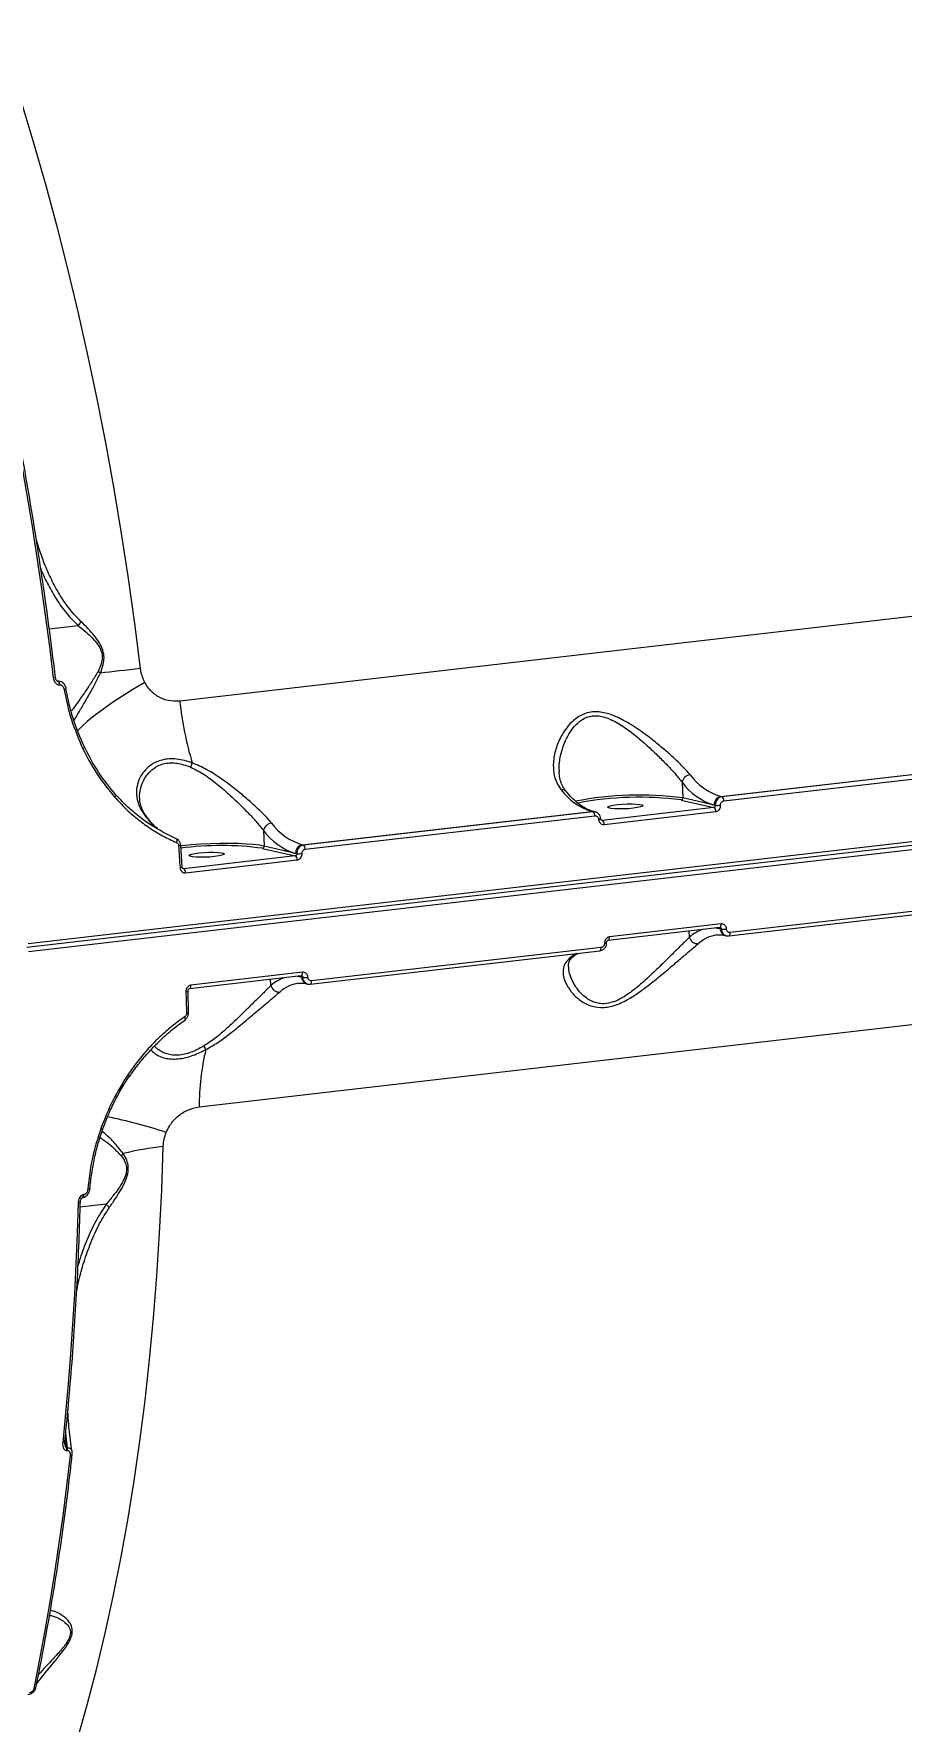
# Model space of a CAD drawing. Header units: millimetres. Extents: x 10684 to 26054, y -4768 to 6894.
# Drawn here: x 18899.5 to 19121.7, y -3045.7 to -2613.7 of the extents above; entities that cross this region are included whole.
import ezdxf

# ---------------------------------------------------------------- set-up
doc = ezdxf.new("R2010")
doc.units = ezdxf.units.MM
doc.layers.add('DIKOM_ОБЪЕКТ', color=7, linetype='Continuous')
doc.layers.add('DIKOM_РАЗМЕР_ОБЪЕКТА', color=7, linetype='Continuous')
doc.styles.add('style1', font='arial.ttf', dxfattribs={"width": 0.8})
doc.dimstyles.new('1-50', dxfattribs={"dimtxt": 300, "dimasz": 200, "dimexe": 100, "dimexo": 0, "dimgap": 100, "dimtad": 1, "dimtxsty": 'style1', "dimcen": 200, "dimclrd": 7, "dimclre": 7, "dimclrt": 7, "dimadec": 1, "dimazin": 2, "dimtfac": 1, "dimtmove": 0, "dimatfit": 2, "dimfxl": 0, "dimlwd": 25, "dimlwe": 18, "dimarcsym": 0})

# ---------------------------------------------------------------- blocks, each defined once
blk = doc.blocks.new('*D12')
at = {"layer": 'Defpoints', "color": 0, "transparency": 16777216}
for p in [(20201.02, 3555.88), (18130.62, -3300.31), (24750.12, -3300.31)]:
    blk.add_point(p, dxfattribs=at)
at = {"layer": 'DIKOM_РАЗМЕР_ОБЪЕКТА', "color": 7, "lineweight": 18, "transparency": 16777216}
for p, q in [((20201.02, 3555.88), (24850.12, 3555.88)), ((18130.62, -3300.31), (24850.12, -3300.31))]:
    blk.add_line(p, q, dxfattribs=at)
at = {"layer": 'DIKOM_РАЗМЕР_ОБЪЕКТА', "color": 7, "lineweight": 25, "transparency": 16777216}
blk.add_line((24750.12, 3355.88), (24750.12, -3100.31), dxfattribs=at)
at = {"layer": 'DIKOM_РАЗМЕР_ОБЪЕКТА', "color": 7, "transparency": 16777216}
for points in [[(24716.79, 3355.88), (24783.45, 3355.88), (24750.12, 3555.88)], [(24716.79, -3100.31), (24783.45, -3100.31), (24750.12, -3300.31)]]:
    blk.add_solid(points, dxfattribs=at)
at = {"layer": 'DIKOM_РАЗМЕР_ОБЪЕКТА', "color": 7, "transparency": 16777216, "insert": (24496.95, 958.92), "char_height": 300, "attachment_point": 5, "rotation": 90, "style": 'style1'}
blk.add_mtext('6850', dxfattribs=at)

msp = doc.modelspace()

# ---------------------------------------------------------------- linework, layer by layer
at = {"layer": 'DIKOM_ОБЪЕКТ', "color": 7, "linetype": 'Continuous', "lineweight": 15}
for p, q in [((19249.627, -2748.446), (18936.911, -2784.542)), ((18910.929, -2765.238), (18903.494, -2766.097)), ((18905.623, -2779.412), (18905.538, -2779.422)), ((18906.087, -2780.361), (18906.171, -2780.351)), ((18897.732, -2847.547), (19330.173, -2797.632)), ((19330.505, -2796.738), (18898.064, -2846.653)), ((18898.158, -2848.637), (19330.6, -2798.721)), ((19075.51, -2808.953), (19149.669, -2800.393)), ((19149.963, -2800.461), (19075.805, -2809.02)), ((19076.296, -2810.072), (19150.455, -2801.512)), ((19065.589, -2805.295), (19065.78, -2809.303)), ((18968.293, -2821.329), (19042.452, -2812.769)), ((19042.452, -2812.769), (19042.746, -2812.836)), ((19073.731, -2811.761), (19045.14, -2815.062)), ((19065.357, -2809.849), (19073.731, -2811.761)), ((19073.817, -2811.138), (19065.78, -2809.303)), ((19074.13, -2811.21), (19073.817, -2811.138)), ((19075.805, -2809.02), (19075.51, -2808.953)), ((18928.426, -2814.106), (18928.407, -2814.081)), ((19042.746, -2812.836), (18968.588, -2821.396)), ((18969.079, -2822.447), (19043.238, -2813.888)), ((19043.287, -2812.866), (19042.991, -2812.798)), ((19045.14, -2815.062), (19044.927, -2815.013)), ((19045.14, -2815.062), (19045.003, -2815.052)), ((19045.632, -2816.119), (19074.223, -2812.819)), ((18958.372, -2817.671), (18958.563, -2821.678)), ((18968.588, -2821.396), (18968.293, -2821.329)), ((18937.533, -2827.027), (18937.155, -2821.442)), ((18966.514, -2824.137), (18937.923, -2827.437)), ((18938.414, -2828.495), (18967.006, -2825.194)), ((18958.14, -2822.225), (18966.514, -2824.137)), ((18966.6, -2823.514), (18958.563, -2821.678)), ((18966.913, -2823.585), (18966.6, -2823.514)), ((18937.923, -2827.437), (18937.71, -2827.389)), ((18937.923, -2827.437), (18937.786, -2827.427)), ((19077.567, -2844.644), (19151.726, -2836.084)), ((19152.059, -2835.232), (19077.901, -2843.792)), ((19046.667, -2845.738), (19075.258, -2842.438)), ((19075.591, -2841.58), (19047, -2844.881)), ((19074.248, -2842.554), (19075.324, -2842.8)), ((19075.324, -2842.8), (19075.636, -2842.871)), ((19067.477, -2844.972), (19067.4, -2843.345)), ((19076.666, -2844.543), (19076.961, -2844.611)), ((19077.5, -2844.64), (19077.567, -2844.644)), ((18970.35, -2857.019), (19044.509, -2848.46)), ((19044.842, -2847.608), (18970.684, -2856.168)), ((18939.45, -2858.113), (18968.041, -2854.813)), ((18968.374, -2853.956), (18939.783, -2857.256)), ((18941.854, -2888.436), (19254.57, -2852.34)), ((18960.26, -2857.347), (18960.183, -2855.72)), ((18967.031, -2854.93), (18968.107, -2855.175)), ((18968.107, -2855.175), (18968.419, -2855.247)), ((18939.192, -2864.257), (18939.041, -2858.723)), ((18969.448, -2856.919), (18969.744, -2856.987)), ((18970.283, -2857.015), (18970.35, -2857.019)), ((18938.053, -2866.358), (18938.348, -2866.148)), ((18938.282, -2866.045), (18938.288, -2866.041)), ((18924.009, -2880.552), (18924.011, -2880.551)), ((18911.956, -2911.624), (18912.034, -2911.615)), ((18912.368, -2910.877), (18912.29, -2910.886)), ((18918.083, -2913.366), (18911.411, -2914.136)), ((18907.687, -2971.934), (18908.099, -2975.779)), ((18907.99, -2975.791), (18907.535, -2973.435)), ((18908.099, -2975.779), (18907.99, -2975.791)), ((18908.021, -2976.423), (18908.129, -2976.41))]:
    msp.add_line(p, q, dxfattribs=at)
at = {"layer": 'DIKOM_ОБЪЕКТ', "color": 7, "linetype": 'Continuous', "lineweight": 15, "flags": 128}
for points in [[(18926.86, -2776.188), (18925.399, -2764.631), (18923.786, -2753.106), (18922.021, -2741.624), (18920.108, -2730.195), (18918.046, -2718.83), (18915.839, -2707.54), (18913.488, -2696.334), (18910.996, -2685.224), (18908.365, -2674.22), (18905.596, -2663.332), (18902.694, -2652.57), (18899.66, -2641.944), (18896.498, -2631.464)], [(18894.742, -2715), (18896.192, -2722.862), (18897.577, -2730.753), (18898.898, -2738.672), (18900.153, -2746.613), (18901.343, -2754.577), (18902.467, -2762.557), (18903.525, -2770.554), (18904.515, -2778.562)], [(18926.86, -2776.188), (18925.456, -2776.349), (18924.083, -2776.507), (18922.74, -2776.66), (18921.432, -2776.809), (18920.159, -2776.954), (18918.924, -2777.093), (18917.729, -2777.227), (18916.576, -2777.356)], [(18905.543, -2779.421), (18905.603, -2779.425), (18905.73, -2779.491), (18905.851, -2779.631), (18905.956, -2779.835), (18906.037, -2780.084), (18906.087, -2780.361)], [(18905.622, -2779.412), (18905.687, -2779.415), (18905.814, -2779.481), (18905.935, -2779.622), (18906.04, -2779.825), (18906.121, -2780.075), (18906.171, -2780.351)], [(18927.968, -2779.772), (18924.92, -2781.587), (18922.074, -2783.364), (18919.457, -2785.087), (18917.096, -2786.737), (18915.014, -2788.298), (18913.231, -2789.756), (18911.765, -2791.096), (18910.752, -2792.162)], [(18912.477, -2796.265), (18912.534, -2796.276), (18912.56, -2796.303), (18912.555, -2796.345), (18912.517, -2796.401), (18912.45, -2796.468), (18912.354, -2796.544), (18912.234, -2796.627), (18912.093, -2796.713)], [(18920.475, -2808.419), (18920.54, -2808.442), (18920.578, -2808.49), (18920.589, -2808.56), (18920.572, -2808.65), (18920.528, -2808.758), (18920.458, -2808.878), (18920.365, -2809.007), (18920.253, -2809.141)], [(19042.991, -2812.798), (19042.802, -2812.767), (19042.452, -2812.769)], [(19049.051, -2811.04), (19050.265, -2810.928), (19051.544, -2810.862), (19052.784, -2810.848), (19053.883, -2810.886), (19054.755, -2810.974), (19055.327, -2811.105), (19055.553, -2811.267), (19055.416, -2811.449), (19054.926, -2811.634), (19054.122, -2811.809), (19053.071, -2811.958), (19051.857, -2812.07), (19050.578, -2812.136), (19049.339, -2812.15), (19048.239, -2812.112), (19047.367, -2812.024), (19046.796, -2811.893), (19046.569, -2811.73), (19046.706, -2811.549), (19047.197, -2811.364), (19048, -2811.189), (19049.051, -2811.04)], [(18935.967, -2819.752), (18936.041, -2819.787), (18936.099, -2819.854), (18936.14, -2819.95), (18936.161, -2820.073), (18936.162, -2820.218), (18936.143, -2820.38), (18936.105, -2820.553), (18936.048, -2820.73)], [(18958.563, -2821.678), (18957.3, -2821.446), (18955.736, -2821.258), (18953.905, -2821.116), (18951.85, -2821.026), (18949.615, -2820.988), (18947.251, -2821.003), (18944.81, -2821.071), (18942.346, -2821.191), (18939.917, -2821.36), (18937.574, -2821.574), (18937.019, -2821.633)], [(18936.601, -2821.563), (18936.65, -2822.262), (18936.699, -2822.962), (18936.747, -2823.661), (18936.794, -2824.36), (18936.841, -2825.059), (18936.888, -2825.758), (18936.934, -2826.457), (18936.979, -2827.156)], [(18941.834, -2823.416), (18943.049, -2823.303), (18944.327, -2823.237), (18945.567, -2823.223), (18946.667, -2823.262), (18947.538, -2823.35), (18948.11, -2823.481), (18948.337, -2823.643), (18948.199, -2823.824), (18947.709, -2824.01), (18946.906, -2824.184), (18945.854, -2824.334), (18944.64, -2824.446), (18943.361, -2824.512), (18942.122, -2824.526), (18941.022, -2824.487), (18940.151, -2824.399), (18939.578, -2824.269), (18939.352, -2824.106), (18939.49, -2823.925), (18939.98, -2823.739), (18940.783, -2823.565), (18941.834, -2823.416)], [(19075.324, -2842.8), (19074.289, -2842.626), (19073.901, -2842.594)], [(19075.258, -2842.438), (19075.275, -2842.435), (19075.354, -2842.4), (19075.426, -2842.329), (19075.488, -2842.227), (19075.536, -2842.095), (19075.57, -2841.94), (19075.589, -2841.766), (19075.591, -2841.58)], [(19046.662, -2845.738), (19046.683, -2845.735), (19046.763, -2845.7), (19046.835, -2845.63), (19046.896, -2845.527), (19046.945, -2845.395), (19046.979, -2845.24), (19046.998, -2845.066), (19047, -2844.881)], [(19077.567, -2844.644), (19077.584, -2844.641), (19077.663, -2844.606), (19077.735, -2844.537), (19077.796, -2844.435), (19077.845, -2844.304), (19077.879, -2844.15), (19077.898, -2843.977), (19077.901, -2843.792)], [(19044.509, -2848.46), (19044.525, -2848.457), (19044.604, -2848.422), (19044.676, -2848.352), (19044.737, -2848.25), (19044.786, -2848.12), (19044.821, -2847.965), (19044.84, -2847.793), (19044.842, -2847.608)], [(18968.107, -2855.175), (18967.072, -2855.002), (18966.684, -2854.97)], [(18968.041, -2854.813), (18968.058, -2854.811), (18968.137, -2854.775), (18968.209, -2854.705), (18968.27, -2854.602), (18968.319, -2854.471), (18968.353, -2854.315), (18968.372, -2854.142), (18968.374, -2853.956)], [(18938.489, -2858.893), (18938.51, -2859.586), (18938.53, -2860.279), (18938.55, -2860.972), (18938.569, -2861.665), (18938.588, -2862.357), (18938.606, -2863.05), (18938.624, -2863.742), (18938.641, -2864.434)], [(18939.446, -2858.114), (18939.467, -2858.111), (18939.546, -2858.076), (18939.618, -2858.005), (18939.679, -2857.902), (18939.728, -2857.771), (18939.762, -2857.615), (18939.781, -2857.442), (18939.783, -2857.256)], [(18970.35, -2857.019), (18970.367, -2857.017), (18970.446, -2856.982), (18970.518, -2856.912), (18970.579, -2856.81), (18970.628, -2856.68), (18970.662, -2856.525), (18970.681, -2856.353), (18970.684, -2856.168)], [(18938.288, -2866.041), (18938.297, -2866.034), (18938.33, -2865.981), (18938.342, -2865.9), (18938.331, -2865.794), (18938.298, -2865.668), (18938.245, -2865.525), (18938.172, -2865.37)], [(18899.306, -3083.106), (18902.355, -3075.281), (18905.272, -3067.2), (18908.056, -3058.869), (18910.703, -3050.296), (18913.211, -3041.489), (18915.578, -3032.457), (18917.802, -3023.207), (18919.88, -3013.749), (18921.811, -3004.091), (18923.592, -2994.241), (18925.223, -2984.211), (18926.701, -2974.008), (18928.025, -2963.642), (18929.195, -2953.122), (18930.208, -2942.46), (18931.064, -2931.663), (18931.762, -2920.744), (18932.302, -2909.711), (18932.683, -2898.575)], [(18911.956, -2911.624), (18912.007, -2911.611), (18912.117, -2911.524), (18912.206, -2911.365), (18912.265, -2911.147), (18912.29, -2910.886)], [(18912.034, -2911.615), (18912.084, -2911.602), (18912.195, -2911.515), (18912.284, -2911.356), (18912.343, -2911.138), (18912.368, -2910.877)], [(18913.91, -2909.316), (18913.896, -2909.356), (18913.848, -2909.396), (18913.767, -2909.431), (18913.656, -2909.46), (18913.52, -2909.48), (18913.362, -2909.492)], [(18910.9, -2912.944), (18910.653, -2920.793), (18910.333, -2928.597), (18909.943, -2936.353), (18909.48, -2944.059), (18908.947, -2951.711), (18908.342, -2959.307), (18907.667, -2966.843), (18906.921, -2974.317)], [(18911.452, -2912.71), (18911.444, -2912.742), (18911.401, -2912.795), (18911.321, -2912.843), (18911.208, -2912.885), (18911.066, -2912.919), (18910.9, -2912.944)], [(18907.477, -2974.014), (18907.469, -2974.05), (18907.424, -2974.125), (18907.344, -2974.191), (18907.23, -2974.246), (18907.087, -2974.289), (18906.921, -2974.317)], [(18908.814, -2977.721), (18907.917, -2985.476), (18906.944, -2993.153), (18905.893, -3000.751), (18904.767, -3008.265), (18903.564, -3015.693), (18902.286, -3023.031), (18900.934, -3030.276), (18899.507, -3037.426)], [(18909.37, -2977.415), (18909.355, -2977.469), (18909.305, -2977.54), (18909.223, -2977.602), (18909.11, -2977.655), (18908.973, -2977.695), (18908.814, -2977.721)]]:
    msp.add_lwpolyline(points, dxfattribs=at)
at = {"layer": 'DIKOM_ОБЪЕКТ', "color": 7, "linetype": 'Continuous', "lineweight": 15}
for centre, radius, start, end in [((18908.814, -2763.224), 2.921, 316.4019, 341.88875), ((18914.214, -2779.905), 3.475, 47.18594, 59.6257), ((18906.143, -2791.214), 12.756, 94.80111, 97.32994), ((18906.65, -2777.378), 4.213, 278.70067, 286.37534), ((19023.059, -2775.383), 86.633, 186.06849, 196.75005), ((18932.152, -2798.562), 8.148, 339.14244, 347.31943), ((19068.006, -2805.844), 2.478, 97.70458, 167.19572), ((19079.885, -2794.493), 15.107, 216.07099, 253.16741), ((19034.848, -2808.552), 1.368, 42.29175, 99.80117), ((19046.825, -2798.312), 15.104, 216.0668, 253.16995), ((19078.409, -2795.959), 15.859, 216.06583, 253.17101), ((19054.663, -2893.656), 85.083, 82.49212, 101.11956), ((19054.574, -2891.92), 82.777, 82.51543, 100.93904), ((19065.268, -2809.343), 0.513, 279.92571, 4.55144), ((19073.052, -2812.721), 1.175, 355.21364, 54.6885), ((19075.863, -2810.975), 2.052, 99.89123, 184.57986), ((19074.604, -2804.511), 6.716, 265.94936, 277.38821), ((19075.128, -2809.977), 1.172, 355.37219, 54.73557), ((18927.533, -2814.768), 1.111, 38.17092, 70.66433), ((18960.79, -2818.22), 2.479, 97.71076, 167.18658), ((18972.665, -2806.873), 15.103, 216.06503, 253.17173), ((19042.072, -2813.792), 1.17, 355.31343, 54.79433), ((19044.224, -2813.64), 1.141, 268.59846, 297.43224), ((19044.46, -2816.021), 1.175, 355.21364, 54.6885), ((18971.193, -2808.333), 15.861, 216.06839, 253.16955), ((18968.646, -2823.351), 2.052, 99.90518, 184.56592), ((18967.913, -2822.353), 1.171, 355.35448, 54.7746), ((18936.617, -2820.31), 1.254, 269.27905, 295.41531), ((18947.52, -2900.621), 79.113, 82.28559, 97.54008), ((18958.051, -2821.719), 0.513, 279.911, 4.56614), ((18965.834, -2825.096), 1.175, 355.21083, 54.67006), ((18967.387, -2816.885), 6.717, 265.95013, 277.38743), ((18937.01, -2826.032), 1.125, 268.44315, 297.71723), ((18937.244, -2828.396), 1.175, 355.19966, 54.70248), ((19074.033, -2852.31), 9.84, 107.35044, 131.77546), ((19077.148, -2842.784), 1.824, 180.48315, 254.67372), ((19076.418, -2838.84), 4.106, 259.03085, 277.84396), ((19045.773, -2845.75), 0.77, 265.0111, 309.00452), ((19069.594, -2844.469), 2.176, 193.35297, 273.62787), ((19075.665, -2853.124), 8.788, 97.60715, 132.46348), ((19043.358, -2858.07), 10.131, 118.26165, 131.28506), ((19036.509, -2848.919), 1.546, 276.11828, 310.24925), ((18966.814, -2864.682), 9.836, 107.34503, 131.78088), ((18969.931, -2855.16), 1.824, 180.49038, 254.6627), ((18969.201, -2851.212), 4.11, 259.04109, 277.83372), ((18938.559, -2858.14), 0.756, 264.73943, 309.58441), ((18962.377, -2856.845), 2.176, 193.34589, 273.62915), ((18968.449, -2865.502), 8.791, 97.61318, 132.45745), ((18938.713, -2863.712), 0.726, 264.33562, 311.34066), ((18932.558, -2878.183), 11.892, 21.8699, 26.9297), ((19008.634, -2888.903), 66.781, 166.88783, 179.59922), ((18923.2, -2880.991), 0.923, 28.50345, 62.04066), ((18917.304, -2892.567), 1.483, 246.75319, 266.44185), ((18892.448, -3020.113), 131.705, 71.86194, 78.65556), ((18941.315, -2977.531), 79.427, 96.23902, 103.75505), ((18920.132, -2898.685), 2.856, 307.56537, 323.55327), ((18905.86, -2976.21), 2.171, 354.36774, 11.11981), ((18905.964, -2976.197), 2.176, 354.3633, 11.08111), ((18899.538, -3036.852), 0.576, 266.90357, 337.68054)]:
    msp.add_arc(centre, radius, start, end, dxfattribs=at)
for points, knots in [([(18905.075, -2778.502), (18904.832, -2776.497), (18904.126, -2770.682), (18902.853, -2761.073), (18901.213, -2749.693), (18899.438, -2738.354), (18897.563, -2727.262), (18896.157, -2719.499), (18895.403, -2715.494), (18895.315, -2715.025)], [0, 0, 0, 0, 0.0939965, 0.2725888, 0.4511872, 0.6297842, 0.808382, 0.9775825, 1, 1, 1, 1]), ([(18911.59, -2764.132), (18910.631, -2763.132), (18908.714, -2761.13), (18906.32, -2757.621), (18904.213, -2753.847), (18902.065, -2749.119), (18900.9, -2745.519), (18900.196, -2743.344)], [0, 0, 0, 0, 0.17709845, 0.3543315, 0.53737364, 0.72046163, 1, 1, 1, 1]), ([(18901.329, -2750.662), (18901.366, -2750.765), (18901.889, -2752.242), (18903.241, -2754.897), (18905.36, -2758.651), (18907.863, -2762.181), (18909.907, -2764.22), (18910.929, -2765.238)], [0, 0, 0, 0, 0.018162, 0.2602854, 0.5023564, 0.7512759, 1, 1, 1, 1]), ([(18910.929, -2765.238), (18911.592, -2765.771), (18912.775, -2766.721), (18914.497, -2768.28), (18915.864, -2769.846), (18916.782, -2771.464), (18917.037, -2772.668), (18917.07, -2773.777), (18916.821, -2775.204), (18916.284, -2776.279), (18915.971, -2776.907)], [0, 0, 0, 0, 0.2010492, 0.3583908, 0.5149478, 0.6385025, 0.721781, 0.7449568, 0.8512686, 1, 1, 1, 1]), ([(18916.576, -2777.356), (18916.855, -2776.649), (18917.341, -2775.418), (18917.597, -2773.372), (18917.276, -2771.399), (18916.34, -2769.465), (18915.008, -2767.67), (18913.365, -2765.854), (18912.222, -2764.745), (18911.59, -2764.132)], [0, 0, 0, 0, 0.1491188, 0.2596327, 0.3716685, 0.4987821, 0.6508199, 0.8069599, 1, 1, 1, 1]), ([(18915.971, -2776.907), (18915.433, -2777.826), (18914.347, -2779.679), (18912.568, -2782.283), (18910.778, -2784.871), (18909.701, -2786.336), (18909.158, -2787.075)], [0, 0, 0, 0, 0.219309, 0.4421965, 0.7185113, 1, 1, 1, 1]), ([(18909.801, -2789.48), (18910.078, -2789.04), (18910.736, -2787.99), (18912.065, -2785.715), (18913.598, -2783.009), (18915.18, -2780.249), (18916.111, -2778.32), (18916.576, -2777.356)], [0, 0, 0, 0, 0.1689721, 0.402798, 0.6367134, 0.8184752, 1, 1, 1, 1]), ([(18927.968, -2779.772), (18927.561, -2778.82), (18927.11, -2777.768), (18926.903, -2776.525), (18926.874, -2776.303), (18926.86, -2776.188)], [0, 0, 0, 0, 0.8217625, 0.9078412, 1, 1, 1, 1]), ([(18904.515, -2778.562), (18904.565, -2778.812), (18904.658, -2779.287), (18904.997, -2779.854), (18905.387, -2780.206), (18905.759, -2780.367), (18905.988, -2780.363), (18906.087, -2780.361)], [0, 0, 0, 0, 0.2791696, 0.5294201, 0.7216105, 0.8794379, 1, 1, 1, 1]), ([(18905.553, -2779.421), (18905.55, -2779.421), (18905.544, -2779.419), (18905.499, -2779.396), (18905.42, -2779.332), (18905.311, -2779.2), (18905.181, -2778.96), (18905.097, -2778.707), (18905.083, -2778.537), (18905.08, -2778.502)], [0, 0, 0, 0, 0.06802068, 0.14476351, 0.25413086, 0.38512171, 0.59991657, 0.91664106, 1, 1, 1, 1]), ([(18907.824, -2781.423), (18907.811, -2781.334), (18907.752, -2780.929), (18907.449, -2780.324), (18906.91, -2779.74), (18906.308, -2779.452), (18905.854, -2779.355), (18905.641, -2779.417), (18905.623, -2779.422)], [0, 0, 0, 0, 0.0814492, 0.3696203, 0.5976371, 0.7964512, 0.9827757, 1, 1, 1, 1]), ([(18906.171, -2780.351), (18906.227, -2780.349), (18906.373, -2780.344), (18906.624, -2780.439), (18906.911, -2780.674), (18907.163, -2781.055), (18907.245, -2781.379), (18907.287, -2781.543)], [0, 0, 0, 0, 0.1011551, 0.261369, 0.4607538, 0.7265535, 1, 1, 1, 1]), ([(18907.287, -2781.543), (18907.832, -2784.137), (18908.934, -2789.39), (18911.032, -2794.252), (18912.093, -2796.713)], [0, 0, 0, 0, 0.4938687, 1, 1, 1, 1]), ([(18912.477, -2796.265), (18911.46, -2793.918), (18909.4, -2789.164), (18908.315, -2784.025), (18907.766, -2781.423)], [0, 0, 0, 0, 0.4938126, 1, 1, 1, 1]), ([(18936.911, -2784.542), (18935.906, -2784.56), (18933.914, -2784.594), (18931.112, -2783.377), (18929.104, -2781.651), (18928.267, -2780.266), (18927.968, -2779.772)], [0, 0, 0, 0, 0.2885697, 0.5716406, 0.8470412, 1, 1, 1, 1]), ([(19067.674, -2803.388), (19067.113, -2802.745), (19065.972, -2801.438), (19063.725, -2799.277), (19061.207, -2797.034), (19058.291, -2794.626), (19054.936, -2792.093), (19051.206, -2789.671), (19047.473, -2787.867), (19044.405, -2787.197), (19042.182, -2787.313), (19040.577, -2787.732), (19039.088, -2788.469), (19037.499, -2789.649), (19035.951, -2791.344), (19034.371, -2793.831), (19033.134, -2796.862), (19032.537, -2800.047), (19032.646, -2802.921), (19033.281, -2805.291), (19034.197, -2806.604), (19034.615, -2807.204)], [0, 0, 0, 0, 0.054581, 0.1110297, 0.165945, 0.2220128, 0.2890703, 0.3579612, 0.4226729, 0.4774025, 0.50475, 0.5330988, 0.5623519, 0.5923804, 0.6398878, 0.6885831, 0.7592818, 0.8320585, 0.8901588, 0.9498675, 1, 1, 1, 1]), ([(19034.189, -2802.685), (19034.157, -2802.306), (19034.031, -2800.844), (19034.494, -2798.098), (19035.482, -2795.018), (19036.86, -2792.432), (19038.191, -2790.704), (19039.61, -2789.479), (19041.154, -2788.598), (19042.662, -2788.269), (19044.163, -2788.301), (19045.402, -2788.509), (19047.628, -2789.269), (19050.503, -2790.925), (19053.867, -2793.479), (19056.9, -2796.128), (19059.585, -2798.672), (19061.875, -2800.99), (19063.966, -2803.25), (19065.043, -2804.607), (19065.589, -2805.295)], [0, 0, 0, 0, 0.0294326, 0.113616, 0.2000131, 0.2553457, 0.311803, 0.3446418, 0.3783632, 0.4266332, 0.4394909, 0.4696054, 0.5007272, 0.5750741, 0.6542836, 0.7356706, 0.8013315, 0.8681356, 0.9331472, 1, 1, 1, 1]), ([(18912.093, -2796.713), (18913.238, -2798.931), (18915.555, -2803.421), (18918.675, -2807.219), (18920.253, -2809.141)], [0, 0, 0, 0, 0.4941725, 1, 1, 1, 1]), ([(18920.475, -2808.419), (18918.963, -2806.586), (18915.902, -2802.875), (18913.627, -2798.485), (18912.477, -2796.265)], [0, 0, 0, 0, 0.49416628, 1, 1, 1, 1]), ([(18940.101, -2800.351), (18939.436, -2800.133), (18938.107, -2799.697), (18936.11, -2799.335), (18934.172, -2799.282), (18931.886, -2799.629), (18929.771, -2800.613), (18928.047, -2802.107), (18926.801, -2803.8), (18925.986, -2805.789), (18925.71, -2808.017), (18926.046, -2810.249), (18926.822, -2812.164), (18927.603, -2813.29), (18927.901, -2813.719)], [0, 0, 0, 0, 0.0610623, 0.1220458, 0.1836212, 0.2451921, 0.3548566, 0.4369212, 0.5190978, 0.6228187, 0.7265966, 0.8310908, 0.9355774, 1, 1, 1, 1]), ([(18926.675, -2809.525), (18926.66, -2809.423), (18926.532, -2808.575), (18926.814, -2806.952), (18927.511, -2804.919), (18928.663, -2803.171), (18930.235, -2801.637), (18932.154, -2800.644), (18934.178, -2800.29), (18935.366, -2800.319), (18936.616, -2800.474), (18937.931, -2800.756), (18939.149, -2801.225), (18939.766, -2801.463)], [0, 0, 0, 0, 0.01932173, 0.1603899, 0.30517162, 0.4153876, 0.52843158, 0.67460331, 0.74895443, 0.82599595, 0.83707958, 0.91741415, 1, 1, 1, 1]), ([(18939.766, -2801.463), (18940.917, -2802.048), (18943.32, -2803.268), (18946.647, -2805.869), (18949.684, -2808.501), (18952.368, -2811.048), (18954.658, -2813.366), (18956.749, -2815.626), (18957.826, -2816.983), (18958.372, -2817.671)], [0, 0, 0, 0, 0.1463745, 0.3054952, 0.4689892, 0.6008919, 0.7350954, 0.8657041, 1, 1, 1, 1]), ([(18960.457, -2815.764), (18959.886, -2815.109), (18958.742, -2813.8), (18956.487, -2811.635), (18953.981, -2809.401), (18951.048, -2806.981), (18947.704, -2804.462), (18944.004, -2802.007), (18941.372, -2800.89), (18940.101, -2800.351)], [0, 0, 0, 0, 0.131657, 0.2634894, 0.3951419, 0.5268737, 0.6882996, 0.8495366, 1, 1, 1, 1]), ([(19035.89, -2807.621), (19035.782, -2807.502), (19035.348, -2807.024), (19034.828, -2806.03), (19034.349, -2804.595), (19034.127, -2803.458), (19034.139, -2802.785), (19034.141, -2802.702)], [0, 0, 0, 0, 0.0913716, 0.3652814, 0.6562512, 0.9574029, 1, 1, 1, 1]), ([(18935.967, -2819.752), (18933.716, -2818.646), (18930.308, -2816.97), (18926.149, -2813.884), (18923.17, -2811.311), (18921.365, -2809.374), (18920.475, -2808.419)], [0, 0, 0, 0, 0.395165, 0.5986684, 0.8021691, 1, 1, 1, 1]), ([(19042.991, -2812.798), (19042.766, -2812.74), (19042.083, -2812.563), (19040.903, -2812.052), (19039.451, -2811.149), (19037.997, -2809.955), (19036.799, -2808.746), (19036.093, -2807.908), (19035.864, -2807.636)], [0, 0, 0, 0, 0.1024851, 0.3106745, 0.512463, 0.70992, 0.9056896, 1, 1, 1, 1]), ([(18920.253, -2809.141), (18921.16, -2810.117), (18922.973, -2812.068), (18925.947, -2814.66), (18929.116, -2817), (18932.477, -2819.068), (18934.858, -2820.176), (18936.048, -2820.73)], [0, 0, 0, 0, 0.1978389, 0.3955042, 0.5931689, 0.7965889, 1, 1, 1, 1]), ([(18928.45, -2814.091), (18928.302, -2813.903), (18927.809, -2813.282), (18927.262, -2812.197), (18926.776, -2810.854), (18926.692, -2809.961), (18926.65, -2809.517)], [0, 0, 0, 0, 0.1237415, 0.4102378, 0.7067016, 1, 1, 1, 1]), ([(19074.13, -2811.21), (19074.13, -2811.267), (19074.132, -2811.38), (19074.068, -2811.539), (19073.966, -2811.665), (19073.846, -2811.74), (19073.763, -2811.755), (19073.731, -2811.761)], [0, 0, 0, 0, 0.2155198, 0.43067169, 0.64546977, 0.85969775, 1, 1, 1, 1]), ([(19075.805, -2809.02), (19075.674, -2809.045), (19075.344, -2809.108), (19074.855, -2809.403), (19074.427, -2809.904), (19074.151, -2810.534), (19074.137, -2810.984), (19074.13, -2811.21)], [0, 0, 0, 0, 0.1407115, 0.3554373, 0.570294, 0.7851386, 1, 1, 1, 1]), ([(19074.223, -2812.819), (19074.321, -2812.8), (19074.568, -2812.753), (19074.934, -2812.531), (19075.253, -2812.154), (19075.456, -2811.68), (19075.464, -2811.34), (19075.468, -2811.171)], [0, 0, 0, 0, 0.1406352, 0.3551283, 0.5698576, 0.7848794, 1, 1, 1, 1]), ([(19075.468, -2811.171), (19075.47, -2811.058), (19075.476, -2810.831), (19075.61, -2810.515), (19075.822, -2810.263), (19076.066, -2810.115), (19076.231, -2810.084), (19076.296, -2810.072)], [0, 0, 0, 0, 0.2151211, 0.4301324, 0.6449, 0.8594835, 1, 1, 1, 1]), ([(18927.901, -2813.719), (18928.756, -2814.823), (18929.83, -2816.21), (18930.965, -2817.014), (18931.196, -2817.179)], [0, 0, 0, 0, 0.7955659, 1, 1, 1, 1]), ([(18931.196, -2817.179), (18930.777, -2816.777), (18929.912, -2815.947), (18928.977, -2814.873), (18928.482, -2814.16), (18928.422, -2814.073)], [0, 0, 0, 0, 0.45187829, 0.93307833, 1, 1, 1, 1]), ([(19043.369, -2812.892), (19043.36, -2812.888), (19043.171, -2812.795), (19042.954, -2812.816), (19042.746, -2812.836)], [0, 0, 0, 0, 0.0440498, 1, 1, 1, 1]), ([(19043.238, -2813.888), (19043.339, -2813.887), (19043.541, -2813.886), (19043.82, -2814.026), (19044.039, -2814.256), (19044.164, -2814.523), (19044.187, -2814.707), (19044.196, -2814.78)], [0, 0, 0, 0, 0.2143241, 0.4286263, 0.6431906, 0.8581182, 1, 1, 1, 1]), ([(19044.732, -2814.654), (19044.704, -2814.432), (19044.644, -2813.948), (19044.223, -2813.362), (19043.762, -2812.99), (19043.454, -2812.936), (19043.368, -2812.921)], [0, 0, 0, 0, 0.2765984, 0.6021403, 0.8887829, 1, 1, 1, 1]), ([(19044.196, -2814.78), (19044.21, -2814.89), (19044.244, -2815.166), (19044.432, -2815.567), (19044.759, -2815.911), (19045.177, -2816.121), (19045.48, -2816.12), (19045.632, -2816.119)], [0, 0, 0, 0, 0.1418446, 0.3567399, 0.571317, 0.7857343, 1, 1, 1, 1]), ([(19045.004, -2815.045), (19044.985, -2815.043), (19044.937, -2815.037), (19044.852, -2814.964), (19044.778, -2814.818), (19044.75, -2814.712), (19044.75, -2814.653), (19044.75, -2814.653)], [0, 0, 0, 0, 0.21666737, 0.57035157, 0.78429044, 0.99825787, 1, 1, 1, 1]), ([(18937.138, -2821.445), (18937.109, -2821.224), (18937.046, -2820.741), (18936.625, -2820.144), (18936.139, -2819.797), (18935.826, -2819.701), (18935.727, -2819.67)], [0, 0, 0, 0, 0.26992779, 0.59073052, 0.87120941, 1, 1, 1, 1]), ([(18936.048, -2820.73), (18936.138, -2820.781), (18936.317, -2820.882), (18936.506, -2821.151), (18936.585, -2821.392), (18936.598, -2821.533), (18936.601, -2821.563)], [0, 0, 0, 0, 0.3057501, 0.6115519, 0.9180224, 1, 1, 1, 1]), ([(18968.588, -2821.396), (18968.457, -2821.421), (18968.127, -2821.483), (18967.638, -2821.778), (18967.209, -2822.279), (18966.934, -2822.909), (18966.92, -2823.36), (18966.913, -2823.585)], [0, 0, 0, 0, 0.1407008, 0.3554407, 0.5702653, 0.7851409, 1, 1, 1, 1]), ([(18966.913, -2823.585), (18966.913, -2823.642), (18966.914, -2823.756), (18966.852, -2823.915), (18966.749, -2824.041), (18966.629, -2824.115), (18966.547, -2824.131), (18966.514, -2824.137)], [0, 0, 0, 0, 0.2154151, 0.4306424, 0.6453693, 0.8596384, 1, 1, 1, 1]), ([(18967.006, -2825.194), (18967.104, -2825.176), (18967.351, -2825.129), (18967.717, -2824.907), (18968.036, -2824.53), (18968.239, -2824.055), (18968.247, -2823.716), (18968.251, -2823.546)], [0, 0, 0, 0, 0.1406133, 0.3551055, 0.5698974, 0.7848802, 1, 1, 1, 1]), ([(18968.251, -2823.546), (18968.253, -2823.433), (18968.259, -2823.207), (18968.393, -2822.891), (18968.605, -2822.639), (18968.849, -2822.491), (18969.014, -2822.46), (18969.079, -2822.447)], [0, 0, 0, 0, 0.2151782, 0.4301579, 0.6449827, 0.8593617, 1, 1, 1, 1]), ([(18936.979, -2827.156), (18936.993, -2827.266), (18937.027, -2827.541), (18937.215, -2827.943), (18937.542, -2828.286), (18937.959, -2828.497), (18938.263, -2828.495), (18938.414, -2828.495)], [0, 0, 0, 0, 0.1418425, 0.3567463, 0.5713627, 0.7857259, 1, 1, 1, 1]), ([(18937.786, -2827.421), (18937.768, -2827.418), (18937.72, -2827.413), (18937.633, -2827.34), (18937.565, -2827.194), (18937.523, -2827.087), (18937.533, -2827.029), (18937.533, -2827.028)], [0, 0, 0, 0, 0.21669949, 0.5704187, 0.78418589, 0.99823383, 1, 1, 1, 1]), ([(19075.257, -2842.439), (19075.261, -2842.438), (19075.29, -2842.432), (19075.306, -2842.439), (19075.32, -2842.445)], [0, 0, 0, 0, 0.1269129, 1, 1, 1, 1]), ([(19075.32, -2842.443), (19075.326, -2842.443), (19075.381, -2842.446), (19075.474, -2842.504), (19075.576, -2842.613), (19075.629, -2842.745), (19075.634, -2842.835), (19075.636, -2842.871)], [0, 0, 0, 0, 0.0323677, 0.2960193, 0.5603028, 0.8250855, 1, 1, 1, 1]), ([(19076.978, -2842.908), (19076.968, -2842.799), (19076.943, -2842.525), (19076.769, -2842.127), (19076.454, -2841.786), (19076.045, -2841.577), (19075.742, -2841.579), (19075.591, -2841.58)], [0, 0, 0, 0, 0.1418743, 0.3567618, 0.5713489, 0.7857202, 1, 1, 1, 1]), ([(19075.636, -2842.871), (19075.651, -2843.016), (19075.687, -2843.382), (19075.924, -2843.908), (19076.341, -2844.375), (19076.71, -2844.52), (19076.893, -2844.591)], [0, 0, 0, 0, 0.181441, 0.4563597, 0.7311032, 1, 1, 1, 1]), ([(19077.901, -2843.792), (19077.8, -2843.793), (19077.599, -2843.794), (19077.326, -2843.655), (19077.116, -2843.428), (19077.001, -2843.163), (19076.984, -2842.98), (19076.978, -2842.908)], [0, 0, 0, 0, 0.2143031, 0.428542, 0.6431546, 0.8581005, 1, 1, 1, 1]), ([(19036.673, -2850.457), (19036.269, -2850.888), (19035.461, -2851.752), (19035.046, -2853.307), (19035.149, -2854.993), (19035.81, -2856.89), (19037.092, -2858.955), (19039.111, -2860.972), (19041.663, -2862.503), (19044.253, -2863.067), (19046.414, -2862.925), (19048.135, -2862.534), (19049.885, -2861.858), (19051.982, -2860.786), (19054.333, -2859.281), (19057.286, -2857.086), (19060.463, -2854.513), (19063.562, -2851.883), (19066.189, -2849.655), (19068.257, -2847.903), (19069.267, -2847.038), (19069.732, -2846.641)], [0, 0, 0, 0, 0.0554756, 0.1110241, 0.166497, 0.2220055, 0.2900234, 0.3579627, 0.4226743, 0.4774075, 0.5052452, 0.5330927, 0.562708, 0.5923756, 0.6404306, 0.6885822, 0.7603265, 0.8320611, 0.8910006, 0.9498663, 1, 1, 1, 1]), ([(19067.477, -2844.972), (19067.046, -2845.401), (19066.112, -2846.331), (19064.226, -2848.183), (19061.861, -2850.518), (19059.057, -2853.267), (19056.226, -2855.942), (19053.56, -2858.231), (19051.47, -2859.787), (19049.574, -2860.902), (19047.726, -2861.714), (19046.154, -2862.028), (19044.74, -2862.016), (19043.65, -2861.843), (19041.873, -2861.184), (19039.935, -2859.743), (19038.165, -2857.553), (19037.077, -2855.348), (19036.55, -2853.641), (19036.553, -2852.788), (19036.554, -2852.528)], [0, 0, 0, 0, 0.059335, 0.1285979, 0.1997439, 0.2838993, 0.3702693, 0.4255823, 0.4820199, 0.5148502, 0.5485586, 0.59681, 0.6096634, 0.6397713, 0.6708788, 0.7452056, 0.8243875, 0.9057464, 0.9713847, 1, 1, 1, 1]), ([(19044.507, -2848.442), (19044.694, -2848.41), (19045.106, -2848.34), (19045.66, -2847.941), (19046.082, -2847.346), (19046.274, -2846.769), (19046.243, -2846.434), (19046.235, -2846.349)], [0, 0, 0, 0, 0.1909171, 0.4220078, 0.6636613, 0.9155372, 1, 1, 1, 1]), ([(19045.706, -2846.517), (19045.7, -2846.63), (19045.687, -2846.854), (19045.541, -2847.168), (19045.321, -2847.418), (19045.073, -2847.565), (19044.908, -2847.596), (19044.842, -2847.608)], [0, 0, 0, 0, 0.21517314, 0.43011716, 0.64499335, 0.8594713, 1, 1, 1, 1]), ([(19047, -2844.881), (19046.902, -2844.899), (19046.654, -2844.946), (19046.282, -2845.167), (19045.953, -2845.541), (19045.735, -2846.012), (19045.716, -2846.349), (19045.706, -2846.517)], [0, 0, 0, 0, 0.1406566, 0.355126, 0.5698883, 0.7848761, 1, 1, 1, 1]), ([(19046.26, -2846.346), (19046.259, -2846.338), (19046.253, -2846.285), (19046.272, -2846.166), (19046.327, -2846.014), (19046.416, -2845.882), (19046.519, -2845.791), (19046.611, -2845.745), (19046.648, -2845.743), (19046.664, -2845.742)], [0, 0, 0, 0, 0.0278368, 0.18353, 0.34482, 0.50611, 0.6757439, 0.8620608, 1, 1, 1, 1]), ([(19074.485, -2844.448), (19074.635, -2844.421), (19075.2, -2844.32), (19075.927, -2844.393), (19076.518, -2844.513), (19076.666, -2844.543)], [0, 0, 0, 0, 0.2143273, 0.8040457, 1, 1, 1, 1]), ([(19076.893, -2844.591), (19076.897, -2844.593), (19077.079, -2844.683), (19077.291, -2844.661), (19077.5, -2844.64)], [0, 0, 0, 0, 0.0204859, 1, 1, 1, 1]), ([(19036.524, -2852.528), (19036.51, -2852.362), (19036.468, -2851.864), (19036.656, -2851.23), (19036.965, -2850.609), (19037.386, -2850.229), (19037.534, -2850.094)], [0, 0, 0, 0, 0.1586451, 0.4757178, 0.8148215, 1, 1, 1, 1]), ([(19037.514, -2850.094), (19037.72, -2849.921), (19038.197, -2849.521), (19038.676, -2849.253), (19038.947, -2849.102)], [0, 0, 0, 0, 0.4320066, 1, 1, 1, 1]), ([(18968.041, -2854.814), (18968.044, -2854.814), (18968.072, -2854.807), (18968.089, -2854.814), (18968.103, -2854.82)], [0, 0, 0, 0, 0.12648097, 1, 1, 1, 1]), ([(18968.103, -2854.818), (18968.109, -2854.819), (18968.165, -2854.822), (18968.257, -2854.88), (18968.359, -2854.989), (18968.412, -2855.121), (18968.417, -2855.211), (18968.419, -2855.247)], [0, 0, 0, 0, 0.032697, 0.2962583, 0.5603279, 0.825181, 1, 1, 1, 1]), ([(18969.761, -2855.283), (18969.751, -2855.175), (18969.726, -2854.901), (18969.552, -2854.503), (18969.238, -2854.162), (18968.828, -2853.953), (18968.526, -2853.955), (18968.374, -2853.956)], [0, 0, 0, 0, 0.1418658, 0.3567361, 0.571361, 0.7857164, 1, 1, 1, 1]), ([(18968.419, -2855.247), (18968.434, -2855.392), (18968.47, -2855.757), (18968.707, -2856.284), (18969.124, -2856.751), (18969.493, -2856.896), (18969.676, -2856.967)], [0, 0, 0, 0, 0.1814317, 0.4563729, 0.7310613, 1, 1, 1, 1]), ([(18970.684, -2856.168), (18970.583, -2856.169), (18970.382, -2856.17), (18970.109, -2856.031), (18969.9, -2855.804), (18969.784, -2855.538), (18969.767, -2855.356), (18969.761, -2855.283)], [0, 0, 0, 0, 0.2142925, 0.4286468, 0.6432109, 0.8580847, 1, 1, 1, 1]), ([(18939.783, -2857.256), (18939.685, -2857.275), (18939.437, -2857.321), (18939.066, -2857.543), (18938.736, -2857.917), (18938.518, -2858.388), (18938.499, -2858.725), (18938.489, -2858.893)], [0, 0, 0, 0, 0.1405387, 0.3550548, 0.569851, 0.7848875, 1, 1, 1, 1]), ([(18939.043, -2858.722), (18939.042, -2858.714), (18939.036, -2858.661), (18939.055, -2858.542), (18939.11, -2858.39), (18939.199, -2858.258), (18939.302, -2858.166), (18939.394, -2858.121), (18939.432, -2858.119), (18939.448, -2858.118)], [0, 0, 0, 0, 0.0278893, 0.1836426, 0.3448667, 0.5060986, 0.6757763, 0.8620919, 1, 1, 1, 1]), ([(18960.26, -2857.347), (18959.816, -2857.79), (18958.858, -2858.742), (18956.94, -2860.63), (18954.547, -2862.985), (18951.754, -2865.742), (18948.81, -2868.482), (18945.985, -2870.951), (18944.1, -2872.183), (18943.16, -2872.797)], [0, 0, 0, 0, 0.12270373, 0.26426528, 0.4059861, 0.57711864, 0.74823204, 0.87438877, 1, 1, 1, 1]), ([(18943.594, -2873.753), (18944.63, -2873.164), (18946.707, -2871.985), (18949.873, -2869.606), (18953.158, -2866.967), (18956.264, -2864.327), (18958.906, -2862.088), (18961.007, -2860.307), (18962.036, -2859.427), (18962.515, -2859.016)], [0, 0, 0, 0, 0.1281519, 0.2567392, 0.4268228, 0.5968771, 0.7373143, 0.8775714, 1, 1, 1, 1]), ([(18967.268, -2856.824), (18967.418, -2856.797), (18967.983, -2856.696), (18968.71, -2856.769), (18969.301, -2856.889), (18969.448, -2856.919)], [0, 0, 0, 0, 0.2142991, 0.8040253, 1, 1, 1, 1]), ([(18969.676, -2856.967), (18969.68, -2856.969), (18969.863, -2857.057), (18970.075, -2857.036), (18970.283, -2857.015)], [0, 0, 0, 0, 0.02042603, 1, 1, 1, 1]), ([(18938.641, -2864.434), (18938.634, -2864.546), (18938.619, -2864.771), (18938.472, -2865.083), (18938.305, -2865.275), (18938.195, -2865.354), (18938.172, -2865.37)], [0, 0, 0, 0, 0.3066797, 0.6132855, 0.9194215, 1, 1, 1, 1]), ([(18938.278, -2866.028), (18938.436, -2865.907), (18938.789, -2865.636), (18939.132, -2864.998), (18939.169, -2864.505), (18939.187, -2864.258)], [0, 0, 0, 0, 0.2888071, 0.6446748, 1, 1, 1, 1]), ([(18938.172, -2865.37), (18937.078, -2866.156), (18934.889, -2867.728), (18931.811, -2870.436), (18928.882, -2873.408), (18926.122, -2876.641), (18924.462, -2878.998), (18923.633, -2880.176)], [0, 0, 0, 0, 0.1976807, 0.3953846, 0.5930815, 0.7965486, 1, 1, 1, 1]), ([(18924.105, -2880.621), (18924.524, -2880), (18925.684, -2878.283), (18927.811, -2875.652), (18930.454, -2872.731), (18933.294, -2870.037), (18935.829, -2867.896), (18937.467, -2866.763), (18938.053, -2866.358)], [0, 0, 0, 0, 0.1097855, 0.3038448, 0.4990482, 0.6949173, 0.8908478, 1, 1, 1, 1]), ([(18943.16, -2872.797), (18942.966, -2872.909), (18941.724, -2873.625), (18939.864, -2874.496), (18937.675, -2875.074), (18936.508, -2875.192), (18935.365, -2875.194), (18934.256, -2875.07), (18932.778, -2874.623), (18931.498, -2873.868), (18930.676, -2873.213), (18930.464, -2872.819), (18930.456, -2872.803)], [0, 0, 0, 0, 0.0360014, 0.2305407, 0.3318119, 0.4370052, 0.4564561, 0.5673706, 0.681634, 0.8353524, 0.9933436, 1, 1, 1, 1]), ([(18929.595, -2873.748), (18929.67, -2873.882), (18929.937, -2874.359), (18930.913, -2875.061), (18932.297, -2875.723), (18933.902, -2876.103), (18935.549, -2876.222), (18937.423, -2876.056), (18939.905, -2875.455), (18942.016, -2874.566), (18943.383, -2873.862), (18943.594, -2873.753)], [0, 0, 0, 0, 0.0559703, 0.1996597, 0.3470648, 0.4529563, 0.5614913, 0.6685276, 0.7796555, 0.9659442, 1, 1, 1, 1]), ([(18923.633, -2880.176), (18922.281, -2882.33), (18919.547, -2886.688), (18917.669, -2891.497), (18916.719, -2893.93)], [0, 0, 0, 0, 0.4941744, 1, 1, 1, 1]), ([(18917.237, -2894.056), (18917.555, -2893.172), (18918.314, -2891.057), (18919.791, -2887.804), (18921.641, -2884.326), (18923.068, -2881.906), (18923.93, -2880.703), (18924.03, -2880.563)], [0, 0, 0, 0, 0.1860797, 0.4448852, 0.7048625, 0.9657834, 1, 1, 1, 1]), ([(18933.449, -2894.952), (18933.699, -2894.419), (18934.399, -2892.925), (18936.225, -2890.842), (18938.885, -2889.06), (18940.858, -2888.645), (18941.854, -2888.436)], [0, 0, 0, 0, 0.1529574, 0.4283737, 0.7114392, 1, 1, 1, 1]), ([(18916.719, -2893.93), (18915.911, -2896.465), (18914.274, -2901.6), (18913.669, -2906.84), (18913.362, -2909.492)], [0, 0, 0, 0, 0.4937692, 1, 1, 1, 1]), ([(18913.916, -2909.316), (18913.916, -2909.315), (18914.001, -2908.036), (18914.331, -2905.426), (18915.032, -2901.555), (18915.975, -2897.743), (18916.808, -2895.266), (18917.217, -2894.049)], [0, 0, 0, 0, 0.0002356, 0.2527713, 0.5050802, 0.7568575, 1, 1, 1, 1]), ([(18922.429, -2900.382), (18921.752, -2899.504), (18920.396, -2897.746), (18918.482, -2895.904), (18917.47, -2895.067), (18917.012, -2894.687)], [0, 0, 0, 0, 0.35330802, 0.70725177, 1, 1, 1, 1]), ([(18916.508, -2896.254), (18916.829, -2896.465), (18917.776, -2897.091), (18919.651, -2898.565), (18921.133, -2900.155), (18921.873, -2900.949)], [0, 0, 0, 0, 0.2039894, 0.6023623, 1, 1, 1, 1]), ([(18932.683, -2898.575), (18932.685, -2898.518), (18932.705, -2897.895), (18932.851, -2896.662), (18933.247, -2895.529), (18933.449, -2894.952)], [0, 0, 0, 0, 0.0467998, 0.5142716, 1, 1, 1, 1]), ([(18921.873, -2900.949), (18922.238, -2901.427), (18922.865, -2902.247), (18923.326, -2903.752), (18923.286, -2904.842), (18923.044, -2906.01), (18922.414, -2907.505), (18921.211, -2909.397), (18919.694, -2911.383), (18918.652, -2912.665), (18918.083, -2913.366)], [0, 0, 0, 0, 0.15040345, 0.25792414, 0.3420805, 0.36556105, 0.49051008, 0.64882541, 0.80794226, 1, 1, 1, 1]), ([(18918.836, -2914.256), (18919.368, -2913.486), (18920.346, -2912.07), (18921.763, -2909.859), (18922.912, -2907.752), (18923.664, -2905.642), (18923.799, -2903.716), (18923.36, -2901.908), (18922.769, -2900.939), (18922.429, -2900.382)], [0, 0, 0, 0, 0.1839893, 0.3384097, 0.4956083, 0.6241553, 0.7374467, 0.8492003, 1, 1, 1, 1]), ([(18912.29, -2910.886), (18912.165, -2910.916), (18911.915, -2910.974), (18911.546, -2911.253), (18911.2, -2911.707), (18910.958, -2912.309), (18910.918, -2912.744), (18910.9, -2912.944)], [0, 0, 0, 0, 0.152312, 0.3040998, 0.5080099, 0.7732325, 1, 1, 1, 1]), ([(18911.454, -2912.709), (18911.454, -2912.698), (18911.446, -2912.526), (18911.516, -2912.227), (18911.664, -2911.908), (18911.789, -2911.746), (18911.87, -2911.672), (18911.924, -2911.636), (18911.952, -2911.625), (18911.954, -2911.624), (18911.956, -2911.624)], [0, 0, 0, 0, 0.02666294, 0.41298007, 0.64174314, 0.76898243, 0.84362717, 0.89482857, 0.94715536, 1, 1, 1, 1]), ([(18912.033, -2911.597), (18912.182, -2911.575), (18912.522, -2911.523), (18913.001, -2911.217), (18913.445, -2910.735), (18913.791, -2910.082), (18913.864, -2909.579), (18913.901, -2909.321)], [0, 0, 0, 0, 0.1429201, 0.3245947, 0.5225078, 0.7545335, 1, 1, 1, 1]), ([(18913.362, -2909.492), (18913.336, -2909.657), (18913.286, -2909.982), (18913.073, -2910.4), (18912.812, -2910.689), (18912.571, -2910.837), (18912.425, -2910.866), (18912.368, -2910.877)], [0, 0, 0, 0, 0.2718137, 0.5389419, 0.7376341, 0.8966655, 1, 1, 1, 1]), ([(18907.477, -2974.014), (18907.665, -2972.176), (18908.212, -2966.847), (18909.012, -2957.929), (18909.827, -2947.229), (18910.502, -2936.42), (18911.024, -2925.702), (18911.311, -2917.779), (18911.43, -2913.5), (18911.452, -2912.71)], [0, 0, 0, 0, 0.0925271, 0.2683387, 0.4441534, 0.6199621, 0.7957671, 0.9623185, 1, 1, 1, 1]), ([(18910.514, -2935.654), (18910.66, -2934.814), (18911.11, -2932.231), (18912.357, -2928.073), (18914.105, -2923.091), (18916.206, -2918.414), (18917.994, -2915.588), (18918.836, -2914.256)], [0, 0, 0, 0, 0.1079953, 0.3325187, 0.5569858, 0.7911223, 1, 1, 1, 1]), ([(18918.09, -2913.367), (18917.163, -2914.78), (18915.297, -2917.622), (18913.146, -2922.323), (18911.66, -2926.17), (18911.012, -2928.479), (18910.834, -2929.114)], [0, 0, 0, 0, 0.2953803, 0.5943576, 0.88855, 1, 1, 1, 1]), ([(18918.083, -2913.366), (18918.084, -2913.365), (18918.086, -2913.365), (18918.088, -2913.366), (18918.09, -2913.367), (18918.09, -2913.367)], [0, 0, 0, 0, 0.4287642, 0.769258, 1, 1, 1, 1]), ([(18918.836, -2914.256), (18918.822, -2914.23), (18918.745, -2914.087), (18918.532, -2913.783), (18918.248, -2913.515), (18918.09, -2913.367)], [0, 0, 0, 0, 0.0927574, 0.4978912, 1, 1, 1, 1]), ([(18909.312, -2976.595), (18909.171, -2975.656), (18908.747, -2972.825), (18908.404, -2969.283), (18908.291, -2966.692), (18908.261, -2965.992)], [0, 0, 0, 0, 0.2661219, 0.8018711, 1, 1, 1, 1]), ([(18906.921, -2974.317), (18906.909, -2974.611), (18906.886, -2975.177), (18907.088, -2975.846), (18907.39, -2976.237), (18907.696, -2976.42), (18907.912, -2976.422), (18908.021, -2976.423)], [0, 0, 0, 0, 0.3089123, 0.5923377, 0.7697492, 0.8844636, 1, 1, 1, 1]), ([(18907.507, -2974.71), (18907.492, -2974.646), (18907.446, -2974.445), (18907.471, -2974.187), (18907.489, -2974.01)], [0, 0, 0, 0, 0.3136293, 1, 1, 1, 1]), ([(18907.99, -2975.791), (18907.975, -2975.79), (18907.941, -2975.789), (18907.88, -2975.751), (18907.768, -2975.619), (18907.604, -2975.24), (18907.558, -2974.867), (18907.528, -2974.617)], [0, 0, 0, 0, 0.037568, 0.0838118, 0.1680918, 0.441088, 1, 1, 1, 1]), ([(18909.349, -2976.589), (18909.301, -2976.423), (18909.217, -2976.134), (18908.873, -2975.888), (18908.507, -2975.77), (18908.238, -2975.776), (18908.099, -2975.779)], [0, 0, 0, 0, 0.3486014, 0.6069702, 0.7980936, 1, 1, 1, 1]), ([(18908.129, -2976.41), (18908.199, -2976.411), (18908.339, -2976.411), (18908.533, -2976.527), (18908.719, -2976.771), (18908.84, -2977.187), (18908.823, -2977.537), (18908.814, -2977.721)], [0, 0, 0, 0, 0.1190487, 0.2374579, 0.4123631, 0.691013, 1, 1, 1, 1]), ([(18909.339, -2977.416), (18909.363, -2977.293), (18909.419, -2977.017), (18909.363, -2976.748), (18909.331, -2976.599)], [0, 0, 0, 0, 0.44491711, 1, 1, 1, 1]), ([(18900.071, -3037.07), (18900.41, -3035.401), (18901.395, -3030.558), (18902.924, -3022.409), (18904.612, -3012.577), (18906.164, -3002.584), (18907.578, -2992.442), (18908.628, -2984.031), (18909.193, -2978.991), (18909.37, -2977.415)], [0, 0, 0, 0, 0.0879854, 0.2551872, 0.4223889, 0.589586, 0.7567747, 0.9239587, 1, 1, 1, 1]), ([(18900.262, -3036.124), (18900.518, -3035.778), (18901.949, -3033.847), (18904.362, -3031.071), (18906.752, -3028.123), (18908.063, -3026.279), (18908.896, -3024.83), (18909.39, -3023.381), (18909.415, -3021.887), (18909.013, -3020.945), (18908.203, -3019.725), (18906.914, -3018.616), (18905.187, -3017.626), (18904.187, -3017.459), (18903.759, -3017.388)], [0, 0, 0, 0, 0.0406886, 0.2274164, 0.3264528, 0.3766396, 0.4284086, 0.4783072, 0.5281619, 0.6058878, 0.6266483, 0.7604072, 0.8976564, 1, 1, 1, 1]), ([(18903.546, -3018.632), (18903.677, -3018.645), (18904.453, -3018.724), (18906.049, -3019.379), (18907.477, -3020.302), (18908.425, -3021.359), (18908.903, -3022.156), (18908.949, -3023.493), (18908.484, -3024.762), (18907.716, -3025.981), (18907.056, -3026.821), (18905.993, -3028.097), (18903.912, -3030.333), (18901.974, -3032.411), (18900.744, -3033.731)], [0, 0, 0, 0, 0.0326084, 0.192497, 0.3517812, 0.3755892, 0.4626806, 0.5165684, 0.5702386, 0.6216906, 0.6734777, 0.6844788, 0.7996056, 1, 1, 1, 1]), ([(18898.102, -3038.862), (18898.284, -3038.83), (18898.694, -3038.76), (18899.282, -3038.39), (18899.823, -3037.821), (18899.983, -3037.328), (18900.067, -3037.071)], [0, 0, 0, 0, 0.1962482, 0.4421132, 0.7099994, 1, 1, 1, 1]), ([(18899.507, -3037.426), (18899.474, -3037.535), (18899.407, -3037.752), (18899.171, -3038.056), (18898.873, -3038.291), (18898.6, -3038.409), (18898.447, -3038.434), (18898.401, -3038.441)], [0, 0, 0, 0, 0.2336057, 0.46736802, 0.69549278, 0.90862392, 1, 1, 1, 1])]:
    msp.add_open_spline(points, degree=3, knots=knots, dxfattribs=at)

# ---------------------------------------------------------------- dimensions: what is measured, and where the dimension line sits
at = {"layer": 'DIKOM_РАЗМЕР_ОБЪЕКТА'}
dim = msp.add_linear_dim(base=(24750.121, -3300.313), p1=(20201.023, 3555.882), p2=(18130.618, -3300.313), angle=90, text='6850', dimstyle='1-50', dxfattribs=at)
dim.commit()
dim.dimension.update_dxf_attribs({"geometry": '*D12', "text_midpoint": (24750.121, 958.916), "dimtype": 160})

doc.saveas('drawing.dxf')
